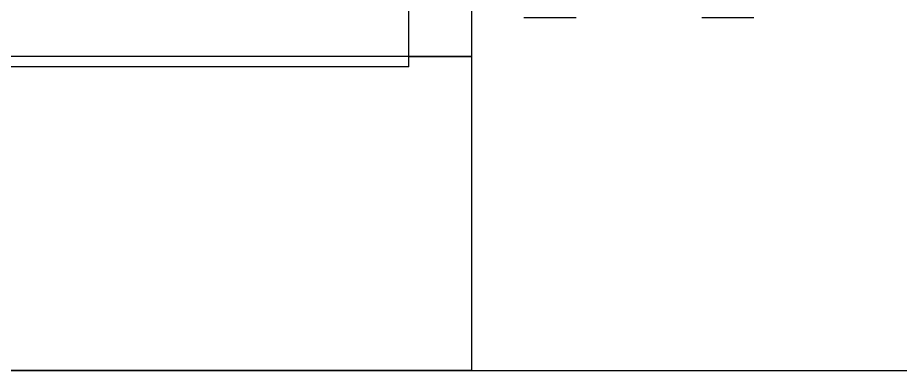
# Model space of a CAD drawing. Header units: millimetres. Extents: x 21899 to 38731, y -5425 to 3612.
# Drawn here: x 25215.4 to 25257.61, y 264.59 to 281.43 of the extents above; entities that cross this region are included whole.
import ezdxf

# ---------------------------------------------------------------- set-up
doc = ezdxf.new("R2010")
doc.units = ezdxf.units.MM

msp = doc.modelspace()

# ---------------------------------------------------------------- linework, layer by layer
at = {"color": 3, "linetype": 'Continuous'}
for q in [(25234.11, 291.2), (25214.11, 279.085)]:
    msp.add_line((25234.11, 279.085), q, dxfattribs=at)
at = {"color": 7, "linetype": 'Continuous'}
for p, q in [((25237.11, 284.362), (25237.11, 264.585)), ((25242.11, 281.433), (25239.61, 281.433)), ((25250.61, 281.433), (25248.11, 281.433)), ((25237.11, 279.585), (25212.11, 279.585)), ((25234.11, 279.585), (25237.11, 279.585)), ((25204.634, 264.585), (25517.11, 264.585)), ((25237.11, 264.585), (25212.11, 264.585))]:
    msp.add_line(p, q, dxfattribs=at)

doc.saveas('drawing.dxf')
